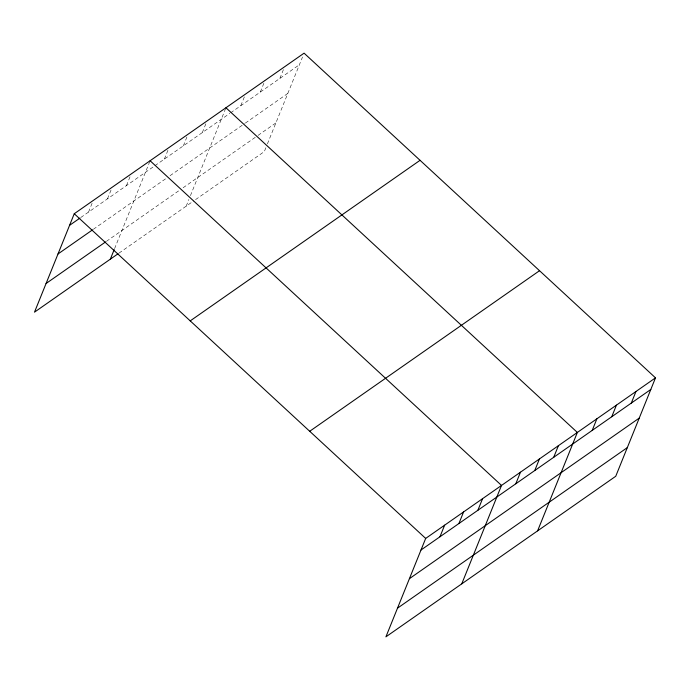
<?xml version="1.0" encoding="UTF-8"?>
<svg xmlns="http://www.w3.org/2000/svg" width="690" height="690" viewBox="0 0 690 690"><rect width="100%" height="100%" fill="white"/><g stroke="black" fill="none" stroke-linecap="round" stroke-linejoin="round"><path stroke-width="0.52" stroke-dasharray="3.45 2.59" d="M88.536 212.089L92.831 201.454M107.493 198.841L111.789 188.206M126.46 185.593L130.755 174.958M114.583 248.65L149.713 161.719M164.375 159.097L168.671 148.471M183.342 145.849L187.637 135.223M202.299 132.601L206.595 121.975M186.188 206.172L188.888 199.488M190.431 195.667L225.552 108.727M240.793 105.708L245.088 95.073M260.328 92.063L265.012 80.463M279.864 78.41L284.159 67.784M265.866 147.755L264.322 151.576L194.675 200.238M267.41 143.934L302.522 57.029M80.782 217.505L154.034 166.325M154.896 165.721L229.753 113.419M230.598 112.832L299.4 64.765M93.34 229.296L166.592 178.115M170.042 175.7L244.51 123.674M245.355 123.079L287.825 93.409M106.407 241.345L178.796 190.768M183.109 187.758L256.361 136.577M258.06 135.387L275.897 122.924M118.965 253.135L193.83 200.825"/><path stroke-width="1.03" d="M655.5 377.853L425.678 538.424L385.917 636.836L615.739 476.264L655.5 377.853L304.083 53.165L74.261 213.736L34.5 312.147L118.102 253.739M110.34 259.155L114.204 249.607M439.953 536.777L444.636 525.176M458.91 523.529L463.594 511.928M477.868 510.281L482.56 498.68M461.757 583.843L501.518 485.432L150.101 160.744M515.792 483.785L520.476 472.193M534.75 470.537L539.442 458.945M553.716 457.289L558.4 445.697M537.596 530.86L577.357 432.449L225.94 107.761M592.21 430.396L596.893 418.796M611.745 416.751L616.429 405.151M631.281 403.098L635.964 391.506M69.578 225.337L79.919 218.109M58.003 253.98L92.477 229.899M46.075 283.495L105.544 241.948M190.224 320.885L420.055 160.313M309.707 431.276L539.537 270.704M420.986 550.025L650.817 389.453M409.412 578.668L639.242 418.097M397.492 608.183L627.314 447.612M74.261 213.736L425.678 538.424"/></g></svg>
